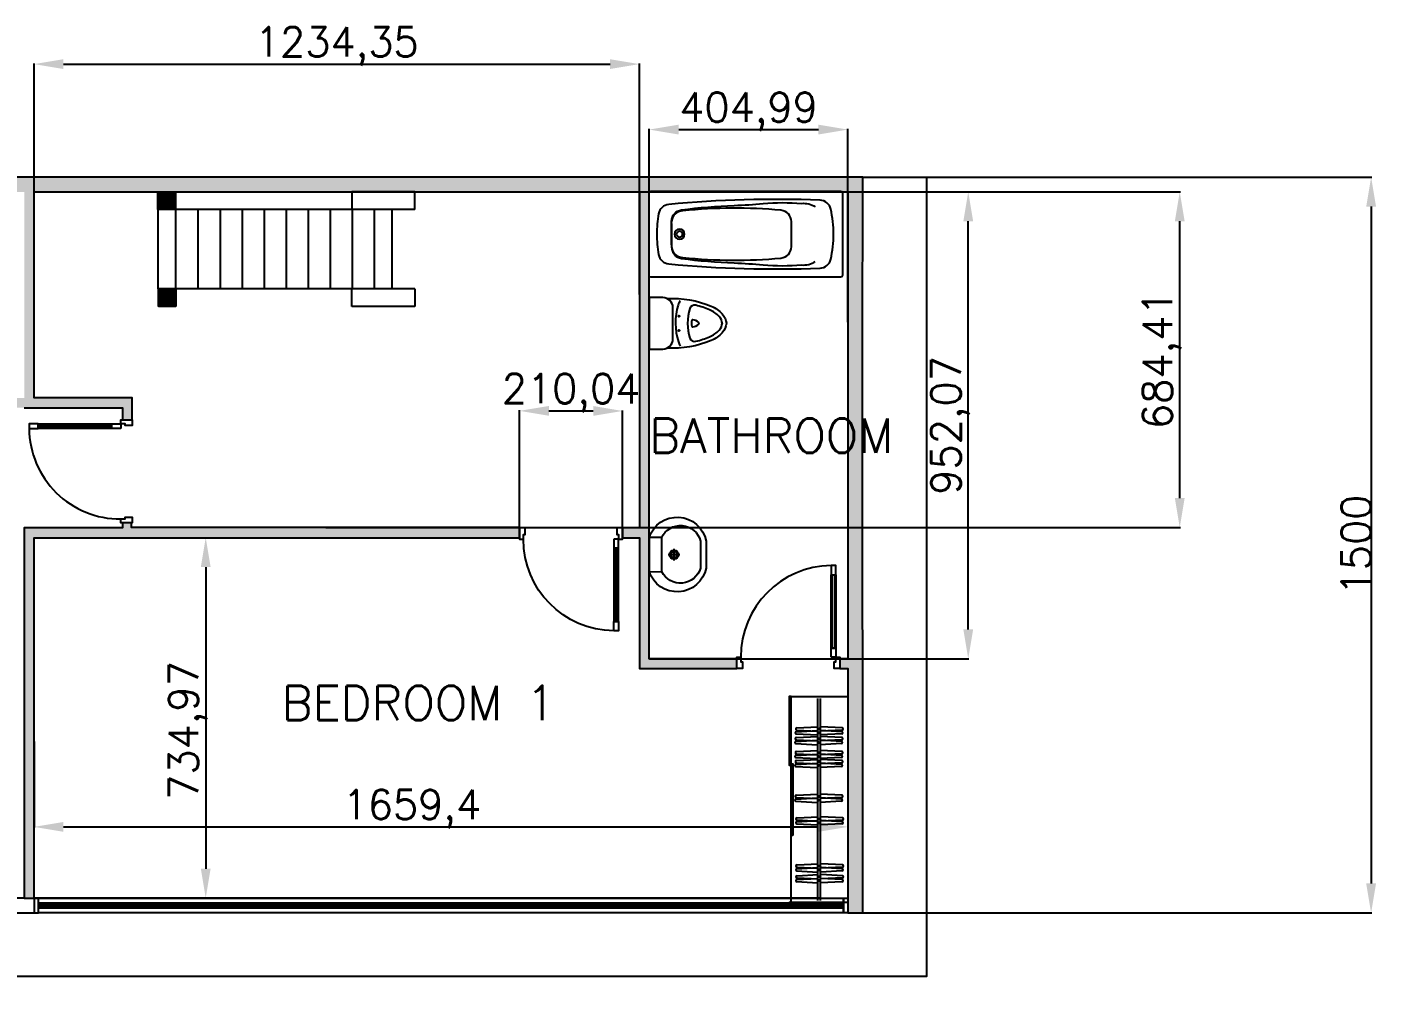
# Model space of a CAD drawing. Header units: millimetres. Extents: x -1478 to 4052, y -443 to 5945.
# Drawn here: x 1301 to 4052, y 3848 to 5843 of the extents above; entities that cross this region are included whole.
import ezdxf

# ---------------------------------------------------------------- set-up
doc = ezdxf.new("R2010")
doc.units = ezdxf.units.MM
for name, color, linetype in [('Dim', 7, 'Continuous'), ('Doors', 5, 'Continuous'), ('Furniture', 7, 'Continuous'), ('Stairs', 1, 'Continuous'), ('TEXT', 6, 'Continuous'), ('Wall', 4, 'Continuous'), ('Window', 3, 'Continuous')]:
    doc.layers.add(name, color=color, linetype=linetype)
doc.styles.add('Roman', font='romans')
doc.styles.get("Standard").update_dxf_attribs({"font": 'simplex.shx'})
doc.dimstyles.new('ISO-25', dxfattribs={"dimtxt": 60, "dimasz": 60, "dimexe": 1.25, "dimexo": 0.625, "dimtad": 1, "dimtxsty": 'Standard', "dimcen": 2.5, "dimadec": 0, "dimazin": 0, "dimtfac": 1, "dimtmove": 0, "dimatfit": 3, "dimfxl": 1, "dimarcsym": 0})

# ---------------------------------------------------------------- blocks, each defined once
blk = doc.blocks.new('*X36')
at = {"color": 0}
for p, q in [((30550, 32250), (30750, 32450)), ((30550, 32251), (30749, 32450)), ((30550, 32253), (30747, 32450)), ((30550, 32254), (30746, 32450)), ((30550, 32256), (30744, 32450)), ((30550, 32257), (30743, 32450)), ((30550, 32258), (30742, 32450)), ((30550, 32260), (30740, 32450)), ((30550, 32261), (30739, 32450)), ((30550, 32263), (30737, 32450)), ((30550, 32264), (30736, 32450)), ((30550, 32266), (30734, 32450)), ((30550, 32267), (30733, 32450)), ((30550, 32268), (30732, 32450)), ((30550, 32270), (30730, 32450)), ((30550, 32271), (30729, 32450)), ((30550, 32273), (30727, 32450)), ((30550, 32274), (30726, 32450)), ((30550, 32275), (30725, 32450)), ((30550, 32277), (30723, 32450)), ((30550, 32278), (30722, 32450)), ((30550, 32280), (30720, 32450)), ((30550, 32281), (30719, 32450)), ((30550, 32283), (30717, 32450)), ((30550, 32284), (30716, 32450)), ((30550, 32285), (30715, 32450)), ((30550, 32287), (30713, 32450)), ((30550, 32288), (30712, 32450)), ((30550, 32290), (30710, 32450)), ((30550, 32291), (30709, 32450)), ((30550, 32292), (30708, 32450)), ((30550, 32294), (30706, 32450)), ((30550, 32295), (30705, 32450)), ((30550, 32297), (30703, 32450)), ((30550, 32298), (30702, 32450)), ((30550, 32299), (30701, 32450)), ((30550, 32301), (30699, 32450)), ((30550, 32302), (30698, 32450)), ((30550, 32304), (30696, 32450)), ((30550, 32305), (30695, 32450)), ((30550, 32307), (30693, 32450)), ((30550, 32308), (30692, 32450)), ((30550, 32309), (30691, 32450)), ((30550, 32311), (30689, 32450)), ((30550, 32312), (30688, 32450)), ((30550, 32314), (30686, 32450)), ((30550, 32315), (30685, 32450)), ((30550, 32316), (30684, 32450)), ((30550, 32318), (30682, 32450)), ((30550, 32319), (30681, 32450)), ((30550, 32321), (30679, 32450)), ((30550, 32322), (30678, 32450)), ((30550, 32324), (30676, 32450)), ((30550, 32325), (30675, 32450)), ((30550, 32326), (30674, 32450)), ((30550, 32328), (30672, 32450)), ((30550, 32329), (30671, 32450)), ((30550, 32331), (30669, 32450)), ((30550, 32332), (30668, 32450)), ((30550, 32333), (30667, 32450)), ((30550, 32335), (30665, 32450)), ((30550, 32336), (30664, 32450)), ((30550, 32338), (30662, 32450)), ((30550, 32339), (30661, 32450)), ((30550, 32341), (30659, 32450)), ((30550, 32342), (30658, 32450)), ((30550, 32343), (30657, 32450)), ((30550, 32345), (30655, 32450)), ((30550, 32346), (30654, 32450)), ((30550, 32348), (30652, 32450)), ((30550, 32349), (30651, 32450)), ((30550, 32350), (30650, 32450)), ((30550, 32352), (30648, 32450)), ((30550, 32353), (30647, 32450)), ((30550, 32355), (30645, 32450)), ((30550, 32356), (30644, 32450)), ((30550, 32357), (30643, 32450)), ((30550, 32359), (30641, 32450)), ((30550, 32360), (30640, 32450)), ((30550, 32362), (30638, 32450)), ((30550, 32363), (30637, 32450)), ((30550, 32365), (30635, 32450)), ((30550, 32366), (30634, 32450)), ((30550, 32367), (30633, 32450)), ((30550, 32369), (30631, 32450)), ((30550, 32370), (30630, 32450)), ((30550, 32372), (30628, 32450)), ((30550, 32373), (30627, 32450)), ((30550, 32374), (30626, 32450)), ((30550, 32376), (30624, 32450)), ((30550, 32377), (30623, 32450)), ((30550, 32379), (30621, 32450)), ((30550, 32380), (30620, 32450)), ((30550, 32382), (30618, 32450)), ((30550, 32383), (30617, 32450)), ((30550, 32384), (30616, 32450)), ((30550, 32386), (30614, 32450)), ((30550, 32387), (30613, 32450)), ((30550, 32389), (30611, 32450)), ((30550, 32390), (30610, 32450)), ((30550, 32391), (30609, 32450)), ((30550, 32393), (30607, 32450)), ((30550, 32394), (30606, 32450)), ((30550, 32396), (30604, 32450)), ((30550, 32397), (30603, 32450)), ((30550, 32398), (30602, 32450)), ((30550, 32400), (30600, 32450)), ((30550, 32401), (30599, 32450)), ((30550, 32403), (30597, 32450)), ((30550, 32404), (30596, 32450)), ((30550, 32406), (30594, 32450)), ((30550, 32407), (30593, 32450)), ((30550, 32408), (30592, 32450)), ((30550, 32410), (30590, 32450)), ((30550, 32411), (30589, 32450)), ((30550, 32413), (30587, 32450)), ((30550, 32414), (30586, 32450)), ((30550, 32415), (30585, 32450)), ((30550, 32417), (30583, 32450)), ((30550, 32418), (30582, 32450)), ((30550, 32420), (30580, 32450)), ((30550, 32421), (30579, 32450)), ((30550, 32423), (30577, 32450)), ((30550, 32424), (30576, 32450)), ((30550, 32425), (30575, 32450)), ((30550, 32427), (30573, 32450)), ((30550, 32428), (30572, 32450)), ((30550, 32430), (30570, 32450)), ((30550, 32431), (30569, 32450)), ((30550, 32432), (30568, 32450)), ((30550, 32434), (30566, 32450)), ((30550, 32435), (30565, 32450)), ((30550, 32437), (30563, 32450)), ((30550, 32438), (30562, 32450)), ((30550, 32440), (30560, 32450)), ((30550, 32441), (30559, 32450)), ((30550, 32442), (30558, 32450)), ((30550, 32444), (30556, 32450)), ((30550, 32445), (30555, 32450)), ((30550, 32447), (30553, 32450)), ((30550, 32448), (30552, 32450)), ((30550, 32449), (30551, 32450)), ((30551, 32250), (30750, 32449)), ((30553, 32250), (30750, 32447)), ((30554, 32250), (30750, 32446)), ((30556, 32250), (30750, 32444)), ((30557, 32250), (30750, 32443)), ((30558, 32250), (30750, 32442)), ((30560, 32250), (30750, 32440)), ((30561, 32250), (30750, 32439)), ((30563, 32250), (30750, 32437)), ((30564, 32250), (30750, 32436)), ((30566, 32250), (30750, 32434)), ((30567, 32250), (30750, 32433)), ((30568, 32250), (30750, 32432)), ((30570, 32250), (30750, 32430)), ((30571, 32250), (30750, 32429)), ((30573, 32250), (30750, 32427)), ((30574, 32250), (30750, 32426)), ((30575, 32250), (30750, 32425)), ((30577, 32250), (30750, 32423)), ((30578, 32250), (30750, 32422)), ((30580, 32250), (30750, 32420)), ((30581, 32250), (30750, 32419)), ((30583, 32250), (30750, 32417)), ((30584, 32250), (30750, 32416)), ((30585, 32250), (30750, 32415)), ((30587, 32250), (30750, 32413)), ((30588, 32250), (30750, 32412)), ((30590, 32250), (30750, 32410)), ((30591, 32250), (30750, 32409)), ((30592, 32250), (30750, 32408)), ((30594, 32250), (30750, 32406)), ((30595, 32250), (30750, 32405)), ((30597, 32250), (30750, 32403)), ((30598, 32250), (30750, 32402)), ((30599, 32250), (30750, 32401)), ((30601, 32250), (30750, 32399)), ((30602, 32250), (30750, 32398)), ((30604, 32250), (30750, 32396)), ((30605, 32250), (30750, 32395)), ((30607, 32250), (30750, 32393)), ((30608, 32250), (30750, 32392)), ((30609, 32250), (30750, 32391)), ((30611, 32250), (30750, 32389)), ((30612, 32250), (30750, 32388)), ((30614, 32250), (30750, 32386)), ((30615, 32250), (30750, 32385)), ((30616, 32250), (30750, 32384)), ((30618, 32250), (30750, 32382)), ((30619, 32250), (30750, 32381)), ((30621, 32250), (30750, 32379)), ((30622, 32250), (30750, 32378)), ((30624, 32250), (30750, 32376)), ((30625, 32250), (30750, 32375)), ((30626, 32250), (30750, 32374)), ((30628, 32250), (30750, 32372)), ((30629, 32250), (30750, 32371)), ((30631, 32250), (30750, 32369)), ((30632, 32250), (30750, 32368)), ((30633, 32250), (30750, 32367)), ((30635, 32250), (30750, 32365)), ((30636, 32250), (30750, 32364)), ((30638, 32250), (30750, 32362)), ((30639, 32250), (30750, 32361)), ((30641, 32250), (30750, 32359)), ((30642, 32250), (30750, 32358)), ((30643, 32250), (30750, 32357)), ((30645, 32250), (30750, 32355)), ((30646, 32250), (30750, 32354)), ((30648, 32250), (30750, 32352)), ((30649, 32250), (30750, 32351)), ((30650, 32250), (30750, 32350)), ((30652, 32250), (30750, 32348)), ((30653, 32250), (30750, 32347)), ((30655, 32250), (30750, 32345)), ((30656, 32250), (30750, 32344)), ((30657, 32250), (30750, 32343)), ((30659, 32250), (30750, 32341)), ((30660, 32250), (30750, 32340)), ((30662, 32250), (30750, 32338)), ((30663, 32250), (30750, 32337)), ((30665, 32250), (30750, 32335)), ((30666, 32250), (30750, 32334)), ((30667, 32250), (30750, 32333)), ((30669, 32250), (30750, 32331)), ((30670, 32250), (30750, 32330)), ((30672, 32250), (30750, 32328)), ((30673, 32250), (30750, 32327)), ((30674, 32250), (30750, 32326)), ((30676, 32250), (30750, 32324)), ((30677, 32250), (30750, 32323)), ((30679, 32250), (30750, 32321)), ((30680, 32250), (30750, 32320)), ((30682, 32250), (30750, 32318)), ((30683, 32250), (30750, 32317)), ((30684, 32250), (30750, 32316)), ((30686, 32250), (30750, 32314)), ((30687, 32250), (30750, 32313)), ((30689, 32250), (30750, 32311)), ((30690, 32250), (30750, 32310)), ((30691, 32250), (30750, 32309)), ((30693, 32250), (30750, 32307)), ((30694, 32250), (30750, 32306)), ((30696, 32250), (30750, 32304)), ((30697, 32250), (30750, 32303)), ((30698, 32250), (30750, 32302)), ((30700, 32250), (30750, 32300)), ((30701, 32250), (30750, 32299)), ((30703, 32250), (30750, 32297)), ((30704, 32250), (30750, 32296)), ((30706, 32250), (30750, 32294)), ((30707, 32250), (30750, 32293)), ((30708, 32250), (30750, 32292)), ((30710, 32250), (30750, 32290)), ((30711, 32250), (30750, 32289)), ((30713, 32250), (30750, 32287)), ((30714, 32250), (30750, 32286)), ((30715, 32250), (30750, 32285)), ((30717, 32250), (30750, 32283)), ((30718, 32250), (30750, 32282)), ((30720, 32250), (30750, 32280)), ((30721, 32250), (30750, 32279)), ((30723, 32250), (30750, 32277)), ((30724, 32250), (30750, 32276)), ((30725, 32250), (30750, 32275)), ((30727, 32250), (30750, 32273)), ((30728, 32250), (30750, 32272)), ((30730, 32250), (30750, 32270)), ((30731, 32250), (30750, 32269)), ((30732, 32250), (30750, 32268)), ((30734, 32250), (30750, 32266)), ((30735, 32250), (30750, 32265)), ((30737, 32250), (30750, 32263)), ((30738, 32250), (30750, 32262)), ((30740, 32250), (30750, 32260)), ((30741, 32250), (30750, 32259)), ((30742, 32250), (30750, 32258)), ((30744, 32250), (30750, 32256)), ((30745, 32250), (30750, 32255)), ((30747, 32250), (30750, 32253)), ((30748, 32250), (30750, 32252)), ((30749, 32250), (30750, 32251))]:
    blk.add_line(p, q, dxfattribs=at)
blk = doc.blocks.new('*U35')
at = {"color": 0}
for p, q in [((0, 0), (0, 200)), ((0, 200), (200, 200)), ((200, 200), (200, 0)), ((200, 0), (0, 0))]:
    blk.add_line(p, q, dxfattribs=at)
blk = doc.blocks.new('*U37')
blk.add_blockref('*X36', (-30550, -32250))
at = {"color": 0}
blk.add_blockref('*U35', (0, 0), dxfattribs=at)
blk = doc.blocks.new('COT')
at = {"color": 0, "linetype": 'ByBlock'}
blk.add_blockref('*U37', (-100, -100), dxfattribs=at)
blk = doc.blocks.new('A$C0C1273EC')
for p, q in [((1031, 3712), (831, 3712)), ((1931, 3712), (2131, 3712)), ((831, 2996), (1031, 2996)), ((2131, 2996), (1931, 2996))]:
    blk.add_line(p, q)
for points in [[(831, 3712), (831, 2996)], [(1031, 3712), (1031, 3450)], [(1931, 3712), (1931, 3450)], [(2131, 3712), (2131, 2996)], [(1031, 3650), (1031, 796)], [(1031, 3450), (1931, 3450)], [(1031, 3450), (1031, 1000)], [(1931, 3450), (1931, 796)], [(1031, 3250), (1931, 3250)], [(1031, 3000), (1931, 3000)], [(1031, 2750), (1931, 2750)], [(1031, 2500), (1931, 2500)], [(1031, 2250), (1931, 2250)], [(1031, 2000), (1931, 2000)], [(1031, 1750), (1931, 1750)], [(1031, 1500), (1931, 1500)], [(1031, 1250), (1931, 1250)], [(831, 996), (1931, 996)], [(831, 796), (1933, 796)]]:
    blk.add_lwpolyline(points)
for p in [(931, 896), (2031, 900)]:
    blk.add_blockref('COT', p)
blk = doc.blocks.new('A$C184E58E8')
for points in [[(825, 900), (825, 820), (865, 820), (865, 900)], [(825, 180), (825, 820), (865, 820), (865, 180)], [(835, 180), (835, 820), (855, 820), (855, 180)], [(825, 100), (825, 180), (865, 180), (865, 100)], [(35, 100), (35, 60), (50, 60), (50, 50), (50, 0), (0, 0), (0, 100)], [(865, 100), (900, 100), (900, 0), (850, 0), (850, 50), (850, 60), (865, 60)]]:
    blk.add_lwpolyline(points, close=True)
blk.add_arc((830, 105), 795, 90.3603, 180.3603)
blk = doc.blocks.new('*U105')
for points in [[(0, 0), (50, 0), (50, 162), (0, 162), (0, 0)], [(8967, 0), (8917, 0), (8917, 162), (8967, 162), (8967, 0)]]:
    blk.add_lwpolyline(points)
for points in [[(50, 162), (8917, 162), (8917, 0), (50, 0)], [(50, 106), (50, 56), (8917, 56), (8917, 106)], [(50, 86), (50, 76), (8917, 76), (8917, 86)]]:
    blk.add_lwpolyline(points, close=True)
blk = doc.blocks.new('*D114')
at = {"layer": 'Defpoints', "color": 0, "transparency": 16777216}
for p in [(1315.3, 4801.2), (1315.3, 4066.3), (1665.3, 4066.3)]:
    blk.add_point(p, dxfattribs=at)
at = {"layer": 'Dim', "color": 0, "lineweight": -2, "transparency": 16777216}
for p, q in [((1316, 4801.2), (1666.5, 4801.2)), ((1665.3, 4741.2), (1665.3, 4126.3)), ((1316, 4066.3), (1666.5, 4066.3))]:
    blk.add_line(p, q, dxfattribs=at)
at = {"layer": 'Dim', "color": 0, "transparency": 16777216}
for points in [[(1655.3, 4741.2), (1675.3, 4741.2), (1665.3, 4801.2)], [(1655.3, 4126.3), (1675.3, 4126.3), (1665.3, 4066.3)]]:
    blk.add_solid(points, dxfattribs=at)
at = {"layer": 'Dim', "color": 0, "transparency": 16777216, "insert": (1628.9, 4408.1), "char_height": 60, "attachment_point": 5, "rotation": 90}
blk.add_mtext('734,97', dxfattribs=at)
blk = doc.blocks.new('*D115')
at = {"layer": 'Defpoints', "color": 0, "transparency": 16777216}
for p in [(1315.3, 4386.3), (2974.7, 4386.3), (2974.7, 4211.6)]:
    blk.add_point(p, dxfattribs=at)
at = {"layer": 'Dim', "color": 0, "lineweight": -2, "transparency": 16777216}
for p, q in [((1315.3, 4385.6), (1315.3, 4210.4)), ((2974.7, 4385.6), (2974.7, 4210.4)), ((1375.3, 4211.6), (2914.7, 4211.6))]:
    blk.add_line(p, q, dxfattribs=at)
at = {"layer": 'Dim', "color": 0, "transparency": 16777216}
for points in [[(1375.3, 4221.6), (1375.3, 4201.6), (1315.3, 4211.6)], [(2914.7, 4221.6), (2914.7, 4201.6), (2974.7, 4211.6)]]:
    blk.add_solid(points, dxfattribs=at)
at = {"layer": 'Dim', "color": 0, "transparency": 16777216, "insert": (2085.6, 4248), "char_height": 60, "attachment_point": 5}
blk.add_mtext('1659,4', dxfattribs=at)
blk = doc.blocks.new('*D116')
at = {"layer": 'Defpoints', "color": 0, "transparency": 16777216}
for p in [(2569.7, 5506.3), (3220.1, 5506.3), (2569.7, 4554.2)]:
    blk.add_point(p, dxfattribs=at)
at = {"layer": 'Dim', "color": 0, "lineweight": -2, "transparency": 16777216}
for p, q in [((2570.3, 5506.3), (3221.4, 5506.3)), ((3220.1, 4614.2), (3220.1, 5446.3)), ((2570.3, 4554.2), (3221.4, 4554.2))]:
    blk.add_line(p, q, dxfattribs=at)
at = {"layer": 'Dim', "color": 0, "transparency": 16777216}
for points in [[(3210.1, 5446.3), (3230.1, 5446.3), (3220.1, 5506.3)], [(3210.1, 4614.2), (3230.1, 4614.2), (3220.1, 4554.2)]]:
    blk.add_solid(points, dxfattribs=at)
at = {"layer": 'Dim', "color": 0, "transparency": 16777216, "insert": (3183.8, 5030.2), "char_height": 60, "attachment_point": 5, "rotation": 90}
blk.add_mtext('952,07', dxfattribs=at)
blk = doc.blocks.new('*D117')
at = {"layer": 'Defpoints', "color": 0, "transparency": 16777216}
for p in [(2974.7, 5633.3), (2569.7, 5240.2), (2974.7, 5240.2)]:
    blk.add_point(p, dxfattribs=at)
at = {"layer": 'Dim', "color": 0, "lineweight": -2, "transparency": 16777216}
for p, q in [((2569.7, 5240.9), (2569.7, 5634.6)), ((2629.7, 5633.3), (2914.7, 5633.3)), ((2974.7, 5240.9), (2974.7, 5634.6))]:
    blk.add_line(p, q, dxfattribs=at)
at = {"layer": 'Dim', "color": 0, "transparency": 16777216}
for points in [[(2629.7, 5643.3), (2629.7, 5623.3), (2569.7, 5633.3)], [(2914.7, 5643.3), (2914.7, 5623.3), (2974.7, 5633.3)]]:
    blk.add_solid(points, dxfattribs=at)
at = {"layer": 'Dim', "color": 0, "transparency": 16777216, "insert": (2772.2, 5669.7), "char_height": 60, "attachment_point": 5}
blk.add_mtext('404,99', dxfattribs=at)
blk = doc.blocks.new('*D118')
at = {"layer": 'Defpoints', "color": 0, "transparency": 16777216}
for p in [(2549.7, 5766.8), (1315.3, 5296.3), (2549.7, 5296.3)]:
    blk.add_point(p, dxfattribs=at)
at = {"layer": 'Dim', "color": 0, "lineweight": -2, "transparency": 16777216}
for p, q in [((1315.3, 5296.9), (1315.3, 5768)), ((1375.3, 5766.8), (2489.7, 5766.8)), ((2549.7, 5296.9), (2549.7, 5768))]:
    blk.add_line(p, q, dxfattribs=at)
at = {"layer": 'Dim', "color": 0, "transparency": 16777216}
for points in [[(1375.3, 5776.8), (1375.3, 5756.8), (1315.3, 5766.8)], [(2489.7, 5776.8), (2489.7, 5756.8), (2549.7, 5766.8)]]:
    blk.add_solid(points, dxfattribs=at)
at = {"layer": 'Dim', "color": 0, "transparency": 16777216, "insert": (1932.5, 5803.1), "char_height": 60, "attachment_point": 5}
blk.add_mtext('1234,35', dxfattribs=at)
blk = doc.blocks.new('*D119')
at = {"layer": 'Defpoints', "color": 0, "transparency": 16777216}
for p in [(1909.3, 5506.3), (3651.3, 5506.3), (1909.3, 4821.9)]:
    blk.add_point(p, dxfattribs=at)
at = {"layer": 'Dim', "color": 0, "lineweight": -2, "transparency": 16777216}
for p, q in [((1909.9, 5506.3), (3652.6, 5506.3)), ((3651.3, 4881.9), (3651.3, 5446.3)), ((1909.9, 4821.9), (3652.6, 4821.9))]:
    blk.add_line(p, q, dxfattribs=at)
at = {"layer": 'Dim', "color": 0, "transparency": 16777216}
for points in [[(3641.3, 5446.3), (3661.3, 5446.3), (3651.3, 5506.3)], [(3641.3, 4881.9), (3661.3, 4881.9), (3651.3, 4821.9)]]:
    blk.add_solid(points, dxfattribs=at)
at = {"layer": 'Dim', "color": 0, "transparency": 16777216, "insert": (3615, 5164.1), "char_height": 60, "attachment_point": 5, "rotation": 90}
blk.add_mtext('684,41', dxfattribs=at)
blk = doc.blocks.new('*D147')
at = {"layer": 'Defpoints', "color": 0, "transparency": 16777216}
for p in [(3004.8, 5536.3), (3004.8, 4036.3), (4041.5, 4036.3)]:
    blk.add_point(p, dxfattribs=at)
at = {"layer": 'Dim', "color": 0, "lineweight": -2, "transparency": 16777216}
for p, q in [((3005.4, 5536.3), (4042.8, 5536.3)), ((4041.5, 5476.3), (4041.5, 4096.3)), ((3005.4, 4036.3), (4042.8, 4036.3))]:
    blk.add_line(p, q, dxfattribs=at)
at = {"layer": 'Dim', "color": 0, "transparency": 16777216}
for points in [[(4031.5, 5476.3), (4051.5, 5476.3), (4041.5, 5536.3)], [(4031.5, 4096.3), (4051.5, 4096.3), (4041.5, 4036.3)]]:
    blk.add_solid(points, dxfattribs=at)
at = {"layer": 'Dim', "color": 0, "transparency": 16777216, "insert": (4010.9, 4786.3), "char_height": 60, "attachment_point": 5, "rotation": 90}
blk.add_mtext('1500', dxfattribs=at)
blk = doc.blocks.new('*D156')
at = {"layer": 'Defpoints', "color": 0, "transparency": 16777216}
for p in [(2515.3, 5059.6), (2305, 4821.9), (2515, 4821.6)]:
    blk.add_point(p, dxfattribs=at)
at = {"layer": 'Dim', "color": 0, "lineweight": -2, "transparency": 16777216}
for p, q in [((2305, 4822.5), (2305.2, 5061.1)), ((2365.2, 5059.8), (2455.3, 5059.7)), ((2515, 4822.2), (2515.3, 5060.8))]:
    blk.add_line(p, q, dxfattribs=at)
at = {"layer": 'Dim', "color": 0, "transparency": 16777216}
for points in [[(2365.2, 5069.8), (2365.2, 5049.8), (2305.2, 5059.8)], [(2455.3, 5069.7), (2455.3, 5049.7), (2515.3, 5059.6)]]:
    blk.add_solid(points, dxfattribs=at)
at = {"layer": 'Dim', "color": 0, "transparency": 16777216, "insert": (2410.3, 5096), "char_height": 60, "attachment_point": 5, "rotation": 359.9332}
blk.add_mtext('210,04', dxfattribs=at)

msp = doc.modelspace()

# ---------------------------------------------------------------- hatches: boundary and pattern name
at = {"layer": 'Dim', "true_color": 0x2b2b2b}
h = msp.add_hatch(color=250, dxfattribs=at)
h.dxf.hatch_style = 1
h.paths.add_polyline_path([(2974.688, 4554.197), (2958.24, 4554.197), (2958.24, 4534.197), (2974.694, 4534.197), (2974.821, 4066.27), (2974.821, 4036.27), (3004.821, 4036.27), (3004.686, 5191.112), (3004.821, 5536.27), (4.821, 5536.27), (4.821, 5066.27), (34.821, 5066.27), (59.79, 5066.27), (59.79, 5086.27), (34.821, 5086.27), (34.821, 5506.27), (454.821, 5506.27), (454.821, 5326.312), (474.821, 5326.312), (474.821, 5506.27), (846.399, 5506.27), (1295.331, 5506.27), (1295.331, 5086.27), (474.821, 5086.27), (474.821, 5116.27), (454.821, 5116.27), (454.821, 5086.27), (269.832, 5086.27), (269.832, 5066.27), (1295.331, 5066.27), (1315.331, 5066.27), (1495.331, 5066.27), (1495.331, 5041.335), (1515.331, 5041.335), (1515.331, 5066.27), (1515.331, 5086.27), (1315.331, 5086.27), (1315.331, 5506.27), (2054.821, 5506.27), (2074.821, 5506.27), (2549.686, 5506.27), (2549.686, 4821.245), (2514.994, 4821.614), (2514.994, 4801.245), (2549.686, 4801.245), (2549.686, 4534.197), (2569.686, 4534.197), (2748.198, 4534.197), (2748.198, 4554.197), (2569.686, 4554.197), (2569.686, 4974.197), (2569.686, 5506.27), (2624.55, 5506.27), (2974.821, 5506.27), (2974.821, 5463.544), (2974.55, 5061.112), (2974.574, 4974.197), (2974.614, 4813.691), (2974.618, 4813.691)])
h = msp.add_hatch(color=250, dxfattribs=at)
h.dxf.hatch_style = 1
h.paths.add_polyline_path([(1315.331, 4706.27), (1315.331, 4801.245), (1515.331, 4801.245), (2304.952, 4801.245), (2304.952, 4821.614), (2304.952, 4821.859), (1513.662, 4821.859), (1513.662, 4831.293), (1495.331, 4831.293), (1495.331, 4821.245), (1295.331, 4821.245), (1295.331, 4706.27), (1295.331, 4066.27), (1315.331, 4066.27)])
at = {"layer": 'Wall', "true_color": 0x2b2b2b}
h = msp.add_hatch(color=250, dxfattribs=at)
h.dxf.hatch_style = 1
h.paths.add_polyline_path([(34.821, 2078.208), (4.821, 2078.208), (4.821, 2048.208), (34.821, 2048.208)])
h.paths.add_polyline_path([(34.821, 4066.27), (4.821, 4066.27), (4.821, 4036.27), (34.821, 4036.27)])
edge = h.paths.add_edge_path()
edge.add_line((2974.821, 3879.674), (2974.821, 3849.674))

# ---------------------------------------------------------------- linework, layer by layer
at = {"layer": 'Furniture'}
for p, q in [((2630.286, 5254.691), (2630.286, 5251.141)), ((2632.061, 5252.916), (2628.511, 5252.916)), ((2632.061, 5223.746), (2628.511, 5223.746)), ((2630.286, 5221.971), (2630.286, 5225.521)), ((2569.686, 4801.526), (2569.686, 4732.376)), ((2912.78, 4473.686), (2912.534, 4061.686)), ((2918.452, 4473.686), (2918.205, 4061.686)), ((2869.453, 4401.334), (2912.845, 4398.992)), ((2869.455, 4405.658), (2912.851, 4407.945)), ((2870.445, 4413.439), (2913.539, 4415.711)), ((2962.116, 4401.275), (2919.023, 4399.004)), ((2962.119, 4405.6), (2919.028, 4407.925)), ((2963.107, 4409.057), (2919.711, 4406.77)), ((2963.109, 4413.382), (2919.717, 4415.723)), ((2868.694, 4381.513), (2912.087, 4379.171)), ((2868.697, 4385.837), (2912.092, 4388.124)), ((2869.682, 4389.293), (2912.773, 4386.969)), ((2869.685, 4393.618), (2912.779, 4395.889)), ((2961.358, 4381.454), (2918.264, 4379.183)), ((2961.361, 4385.778), (2918.27, 4388.104)), ((2962.346, 4389.236), (2918.951, 4386.949)), ((2962.349, 4393.561), (2918.956, 4395.902)), ((2868.697, 4357.408), (2912.092, 4359.695)), ((2869.673, 4346.844), (2912.767, 4349.116)), ((2869.682, 4360.864), (2912.773, 4358.54)), ((2869.685, 4365.189), (2912.779, 4367.46)), ((2961.358, 4353.025), (2918.264, 4350.754)), ((2961.361, 4357.349), (2918.27, 4359.675)), ((2962.337, 4346.787), (2918.945, 4349.128)), ((2962.346, 4360.807), (2918.951, 4358.52)), ((2962.349, 4365.132), (2918.956, 4367.473)), ((2868.682, 4334.739), (2912.075, 4332.398)), ((2868.685, 4339.064), (2912.081, 4341.351)), ((2869.671, 4342.52), (2912.762, 4340.195)), ((2961.346, 4334.681), (2918.253, 4332.41)), ((2961.349, 4339.005), (2918.258, 4341.331)), ((2962.335, 4342.463), (2918.939, 4340.175)), ((2868.625, 4263.951), (2912.018, 4261.609)), ((2868.628, 4268.276), (2912.024, 4270.563)), ((2869.618, 4276.056), (2912.712, 4278.328)), ((2961.289, 4263.893), (2918.195, 4261.622)), ((2961.292, 4268.217), (2918.201, 4270.542)), ((2962.279, 4271.675), (2918.884, 4269.387)), ((2962.282, 4275.999), (2918.89, 4278.34)), ((2869.978, 4217.911), (2913.37, 4215.57)), ((2869.98, 4222.236), (2913.376, 4224.523)), ((2870.968, 4225.692), (2914.059, 4223.367)), ((2870.97, 4230.016), (2914.064, 4232.288)), ((2962.642, 4217.853), (2919.548, 4215.582)), ((2962.644, 4222.177), (2919.553, 4224.503)), ((2963.632, 4225.635), (2920.236, 4223.347)), ((2963.634, 4229.959), (2920.242, 4232.3)), ((2869.98, 4126.27), (2913.376, 4128.557)), ((2870.968, 4129.726), (2914.059, 4127.402)), ((2870.97, 4134.051), (2914.064, 4136.322)), ((2962.644, 4126.211), (2919.553, 4128.537)), ((2963.632, 4129.669), (2920.236, 4127.382)), ((2963.634, 4133.994), (2920.242, 4136.335)), ((2869.978, 4121.946), (2913.37, 4119.604)), ((2869.978, 4099.946), (2913.37, 4097.604)), ((2869.98, 4104.27), (2913.376, 4106.557)), ((2870.968, 4107.726), (2914.059, 4105.402)), ((2870.97, 4112.051), (2914.064, 4114.322)), ((2962.642, 4121.887), (2919.548, 4119.616)), ((2962.642, 4099.887), (2919.548, 4097.616)), ((2962.644, 4104.211), (2919.553, 4106.537)), ((2963.632, 4107.669), (2920.236, 4105.382)), ((2963.634, 4111.994), (2920.242, 4114.335))]:
    msp.add_line(p, q, dxfattribs=at)
at = {"layer": 'Furniture', "ltscale": 30}
for p, q in [((2608.212, 4766.629), (2632.203, 4766.629)), ((2620.207, 4754.633), (2620.207, 4778.624))]:
    msp.add_line(p, q, dxfattribs=at)
at = {"layer": 'Furniture'}
for points in [[(2572.152, 5332.861), (2960.553, 5332.861, 0.41421356), (2964.042, 5336.349), (2964.042, 5420.076), (2964.042, 5503.804, 0.41421356), (2960.553, 5507.292), (2572.152, 5507.292, 0.41421356), (2568.664, 5503.804), (2568.664, 5420.076), (2568.664, 5336.349, 0.41421356)], [(2641.692, 5420.076, 1), (2621.226, 5420.076, 1)], [(2637.622, 5420.076, 1), (2625.296, 5420.076, 1)], [(2597.418, 5185.948, 0.41421356), (2617.96, 5206.49), (2617.96, 5270.172, 0.41421356), (2597.418, 5290.714), (2569.686, 5290.714), (2569.686, 5185.948)], [(2656.576, 5244.407, 0.10072314), (2656.576, 5232.255, 0.38841873), (2658.37, 5230.95, 0.16096945), (2670.462, 5236.512, 0.42834606), (2670.462, 5240.15, 0.16096945), (2658.37, 5245.712, 0.38841873)], [(2569.686, 4732.376), (2595.088, 4731.732), (2595.088, 4801.526), (2569.686, 4801.526, -0.77655911), (2685.406, 4794.47), (2685.406, 4739.432, -0.77655911)]]:
    msp.add_lwpolyline(points, format="xyb", close=True, dxfattribs=at)
for points in [[(2609.37, 5480.636, 0.33592605), (2588.688, 5461.639, 0.04494766), (2584.944, 5420.076, 0.04494766), (2588.688, 5378.514, 0.33592605), (2609.37, 5359.517)], [(2609.37, 5359.517, 0.03321749), (2917.927, 5350.756, 0.3399603), (2939.73, 5368.877, 0.05554738), (2945.436, 5420.076, 0.05554738), (2939.73, 5471.276, 0.3399603), (2917.927, 5489.397, 0.03321749), (2609.37, 5480.636)], [(2615.179, 5442.097), (2615.179, 5420.076), (2615.179, 5398.056), (2615.179, 5420.076), (2615.179, 5442.097), (2615.179, 5446.488, -0.37620795), (2635.387, 5469.545, -0.0232354), (2743.018, 5478.718, 0.01268677), (2801.901, 5482.487, -0.04221988), (2880.315, 5482.872, -0.15850081), (2908.224, 5475.895)], [(2615.179, 5395.748, 0.41421356), (2638.436, 5372.49, 0.04893664), (2838.268, 5371.386, 0.38743869), (2859.383, 5394.545), (2859.383, 5420.076), (2859.383, 5445.608, 0.38743869), (2838.268, 5468.766, 0.04893664), (2638.436, 5467.663, 0.41421356), (2615.179, 5444.405)], [(2615.179, 5398.056), (2615.179, 5393.665, 0.37620795), (2635.387, 5370.608, 0.0232354), (2743.018, 5361.435, -0.01268677), (2801.901, 5357.666, 0.04221988), (2880.315, 5357.281, 0.15850081), (2908.224, 5364.258)], [(2606.227, 5288.73, -0.11539234), (2695.76, 5273.338, -0.1122812), (2718.585, 5257.409, -0.15218712), (2726.835, 5238.331, -0.15218712), (2718.585, 5219.253, -0.1122812), (2695.76, 5203.324, -0.11539234), (2606.227, 5187.932)], [(2632.676, 5284.108, 0.06755915), (2628.693, 5275.6, 0.15601997), (2629.184, 5200.714, 0.06476671), (2633.066, 5192.584, 0.06476671)], [(2718.665, 5237.461, 0.15113505), (2712.426, 5251.968, 0.11200418), (2692.616, 5265.746, 0.03879259), (2664.518, 5275.144, 0.39740101), (2652.221, 5268.245, 0.15601997), (2652.614, 5208.377, 0.3941852), (2664.89, 5201.611, 0.03829062), (2692.616, 5210.916, 0.11200418), (2712.426, 5224.694, 0.15113505), (2718.665, 5239.201)], [(2595.088, 4801.526, -0.70318115), (2674.116, 4794.47), (2674.116, 4739.432, -0.68338021), (2595.088, 4731.732)]]:
    msp.add_lwpolyline(points, format="xyb", dxfattribs=at)
at = {"layer": 'Furniture', "color": 0}
for points in [[(2858.694, 4477.686), (2854.694, 4477.686), (2854.694, 4337.171), (2858.694, 4337.171)], [(2862.694, 4194.383), (2858.694, 4194.383), (2858.716, 4340.472), (2862.716, 4340.472)]]:
    msp.add_lwpolyline(points, close=True, dxfattribs=at)
msp.add_lwpolyline([(2854.694, 4477.686), (2974.694, 4477.686), (2974.694, 4057.686), (2854.694, 4057.686), (2858.694, 4057.686), (2858.694, 4198.201), (2858.694, 4337.171)], dxfattribs=at)
for points in [[(2870.445, 4413.439, 1), (2870.443, 4409.114), (2913.534, 4406.79)], [(2868.697, 4357.408, 1), (2868.694, 4353.084), (2912.087, 4350.742)], [(2869.618, 4276.056, 1), (2869.615, 4271.732), (2912.706, 4269.407)]]:
    msp.add_lwpolyline(points, format="xyb", dxfattribs=at)
at = {"layer": 'Furniture'}
for centre, radius in [((2630.286, 5252.916), 1.118), ((2630.286, 5223.746), 1.118), ((2620.207, 4766.629), 9.173), ((2620.207, 4766.629), 6.351), ((2915.786, 4403.467), 1.369), ((2916.776, 4411.248), 1.369), ((2915.027, 4383.391), 1.369), ((2916.015, 4391.172), 1.369), ((2915.027, 4354.962), 1.369), ((2916.015, 4362.743), 1.369), ((2915.016, 4336.872), 1.369), ((2916.004, 4344.654), 1.369), ((2914.959, 4266.084), 1.369), ((2915.949, 4273.865), 1.369), ((2916.311, 4220.044), 1.369), ((2917.301, 4227.825), 1.369), ((2917.301, 4131.86), 1.369), ((2916.311, 4124.079), 1.369), ((2916.311, 4102.079), 1.369), ((2917.301, 4109.86), 1.369)]:
    msp.add_circle(centre, radius, dxfattribs=at)
for centre, start, end in [((2869.454, 4403.496), 89.964778, 269.964778), ((2962.118, 4403.437), 269.963635, 89.963635), ((2963.108, 4411.22), 269.964778, 89.964778), ((2868.695, 4383.675), 89.963635, 269.963635), ((2869.59, 4391.461), 89.964778, 269.964778), ((2961.359, 4383.616), 269.963635, 89.963635), ((2962.347, 4391.399), 269.964778, 89.964778), ((2869.672, 4344.682), 89.964778, 269.964778), ((2869.683, 4363.026), 89.964778, 269.964778), ((2961.359, 4355.187), 269.963635, 89.963635), ((2962.336, 4344.625), 269.964778, 89.964778), ((2962.347, 4362.97), 269.964778, 89.964778), ((2868.684, 4336.902), 89.963635, 269.963635), ((2961.348, 4336.843), 269.963635, 89.963635), ((2868.627, 4266.114), 89.964778, 269.964778), ((2961.291, 4266.055), 269.963635, 89.963635), ((2962.281, 4273.837), 269.964778, 89.964778), ((2870.547, 4220.043), 89.964778, 269.964778), ((2870.969, 4227.854), 89.964778, 269.964778), ((2962.643, 4220.015), 269.963635, 89.963635), ((2963.633, 4227.797), 269.964778, 89.964778), ((2870.547, 4124.077), 89.964778, 269.964778), ((2870.969, 4131.888), 89.964778, 269.964778), ((2962.643, 4124.049), 269.963635, 89.963635), ((2963.633, 4131.831), 269.964778, 89.964778), ((2870.547, 4102.077), 89.964778, 269.964778), ((2870.969, 4109.888), 89.964778, 269.964778), ((2962.643, 4102.049), 269.963635, 89.963635), ((2963.633, 4109.831), 269.964778, 89.964778)]:
    msp.add_arc(centre, 2.162, start, end, dxfattribs=at)
at = {"layer": 'Wall'}
for p, q in [((1295.331, 4066.27), (1315.331, 4066.27)), ((2974.821, 4066.27), (2974.821, 4036.27))]:
    msp.add_line(p, q, dxfattribs=at)
for points in [[(3004.821, 5536.27), (3134.821, 5536.27), (3134.821, 4036.27), (3134.821, 3906.27), (4.821, 3906.27), (-125.179, 3906.27), (-125.179, 5536.27), (4.821, 5536.27)], [(2974.694, 4554.197), (2958.24, 4554.197), (2958.24, 4534.197), (2974.694, 4534.197), (2974.821, 4066.27), (2974.821, 4066.27), (2974.821, 4036.27), (3004.821, 4036.27), (3004.686, 5191.112), (3004.821, 5536.27), (4.821, 5536.27)], [(1295.331, 5066.27), (1315.331, 5066.27), (1495.331, 5066.27), (1495.331, 5041.335), (1515.331, 5041.335), (1515.331, 5066.27), (1515.331, 5086.27), (1315.331, 5086.27), (1315.331, 5506.27), (2054.821, 5506.27), (2074.821, 5506.27), (2549.686, 5506.27), (2549.686, 4821.245), (2514.994, 4821.614), (2514.994, 4801.245), (2549.686, 4801.245), (2549.686, 4534.197), (2569.686, 4534.197), (2748.198, 4534.197), (2748.198, 4554.197), (2569.686, 4554.197), (2569.686, 4974.197), (2569.686, 5506.27), (2624.55, 5506.27), (2974.821, 5506.27), (2974.821, 5463.544), (2974.55, 5061.112), (2974.574, 4974.197), (2974.614, 4813.691), (2974.618, 4813.691), (2974.688, 4554.197)], [(2918.208, 4066.27), (1315.331, 4066.27), (1315.331, 4706.27), (1315.331, 4801.245), (1515.331, 4801.245), (2304.952, 4801.245), (2304.952, 4821.859), (1513.662, 4821.859), (1513.662, 4831.296), (1495.331, 4831.296), (1495.331, 4831.296), (1495.331, 4821.245), (1295.331, 4821.245), (1295.331, 4706.27), (1295.331, 4066.27), (34.821, 4066.27)], [(3004.753, 4813.691), (3004.73, 4813.691)], [(4.821, 4036.27), (1324.584, 4036.27)]]:
    msp.add_lwpolyline(points, dxfattribs=at)

# ---------------------------------------------------------------- block references
at = {"layer": 'Doors'}
for p, xscale, yscale, zscale, rotation in [((1515.331, 4831.293), 0.2333797730223984, 0.2333797730223984, 0.2333797730223984, 90), ((2304.952, 4821.614), -0.2333799314227796, 0.2333799314227796, 0.2333799314227796, 180)]:
    msp.add_blockref('A$C184E58E8', p, dxfattribs=dict(at, xscale=xscale, yscale=yscale, zscale=zscale, rotation=rotation))
at = {"layer": 'Doors', "xscale": 0.2333797730223984, "yscale": 0.2333797730223984, "zscale": 0.2333797730223984}
msp.add_blockref('A$C184E58E8', (2748.198, 4534.197), dxfattribs=at)
at = {"layer": 'Stairs', "xscale": 0.1796369225361794, "yscale": 0.1796369225361794, "zscale": 0.1796369225361794, "rotation": 270}
msp.add_blockref('A$C0C1273EC', (1424.993, 5655.603), dxfattribs=at)
at = {"layer": 'Window', "xscale": 0.1850654944530991, "yscale": 0.1850654944530991, "zscale": 0.1850654944530991}
msp.add_blockref('*U105', (1315.331, 4036.27), dxfattribs=at)

# ---------------------------------------------------------------- texts
at = {"layer": 'TEXT', "char_height": 70, "attachment_point": 1, "style": 'Roman'}
for s, insert in [('BATHROOM', (2569.686, 5044.197)), ('BEDROOM 1', (1820.346, 4499.351))]:
    msp.add_mtext_dynamic_manual_height_columns(s, width=693.57268, gutter_width=50, heights=[0], dxfattribs=dict(at, insert=insert))

# ---------------------------------------------------------------- dimensions: what is measured, and where the dimension line sits
at = {"layer": 'Dim'}
for base, p1, p2, picture, middle in [((2549.6856, 5766.7975), (1315.3307, 5296.2704), (2549.6856, 5296.2704), '*D118', (1932.5081, 5803.1368)), ((2974.6707, 5633.3492), (2569.6856, 5240.2336), (2974.6707, 5240.2336), '*D117', (2772.1782, 5669.6885))]:
    dim = msp.add_linear_dim(base=base, p1=p1, p2=p2, dimstyle='ISO-25', dxfattribs=at)
    dim.commit()
    dim.dimension.update_dxf_attribs({"geometry": picture, "text_midpoint": middle})
for base, p1, p2, picture, middle in [((4041.501, 4036.27), (3004.821, 5536.27), (3004.821, 4036.27), '*D147', (4010.876, 4786.27)), ((3651.304, 5506.27), (1909.307, 4821.859), (1909.307, 5506.27), '*D119', (3614.965, 5164.065))]:
    dim = msp.add_linear_dim(base=base, p1=p1, p2=p2, angle=90, dimstyle='ISO-25', dxfattribs=at)
    dim.commit()
    dim.dimension.update_dxf_attribs({"geometry": picture, "text_midpoint": middle})
dim = msp.add_aligned_dim(p1=(2569.686, 4554.197), p2=(2569.686, 5506.27), distance=-650.441, dimstyle='ISO-25', dxfattribs=at)
dim.commit()
dim.dimension.update_dxf_attribs({"geometry": '*D116', "text_midpoint": (3183.787, 5030.234)})
for base, p1, p2, angle, picture, middle, dimtype in [((2515.271, 5059.588), (2304.952, 4821.859), (2514.994, 4821.614), 359.933245, '*D156', (2410.25, 5059.71), 161), ((1665.27, 4066.2704), (1315.3307, 4801.2448), (1315.3307, 4066.2704), 90, '*D114', (1665.27, 4408.1186), 160)]:
    dim = msp.add_linear_dim(base=base, p1=p1, p2=p2, angle=angle, dimstyle='ISO-25', dxfattribs=at)
    dim.commit()
    dim.dimension.update_dxf_attribs({"geometry": picture, "text_midpoint": middle, "dimtype": dimtype})
dim = msp.add_linear_dim(base=(2974.734, 4211.636), p1=(1315.331, 4386.27), p2=(2974.734, 4386.27), dimstyle='ISO-25', dxfattribs=at)
dim.commit()
dim.dimension.update_dxf_attribs({"geometry": '*D115', "text_midpoint": (2085.555, 4211.636), "dimtype": 160})

doc.saveas('drawing.dxf')
